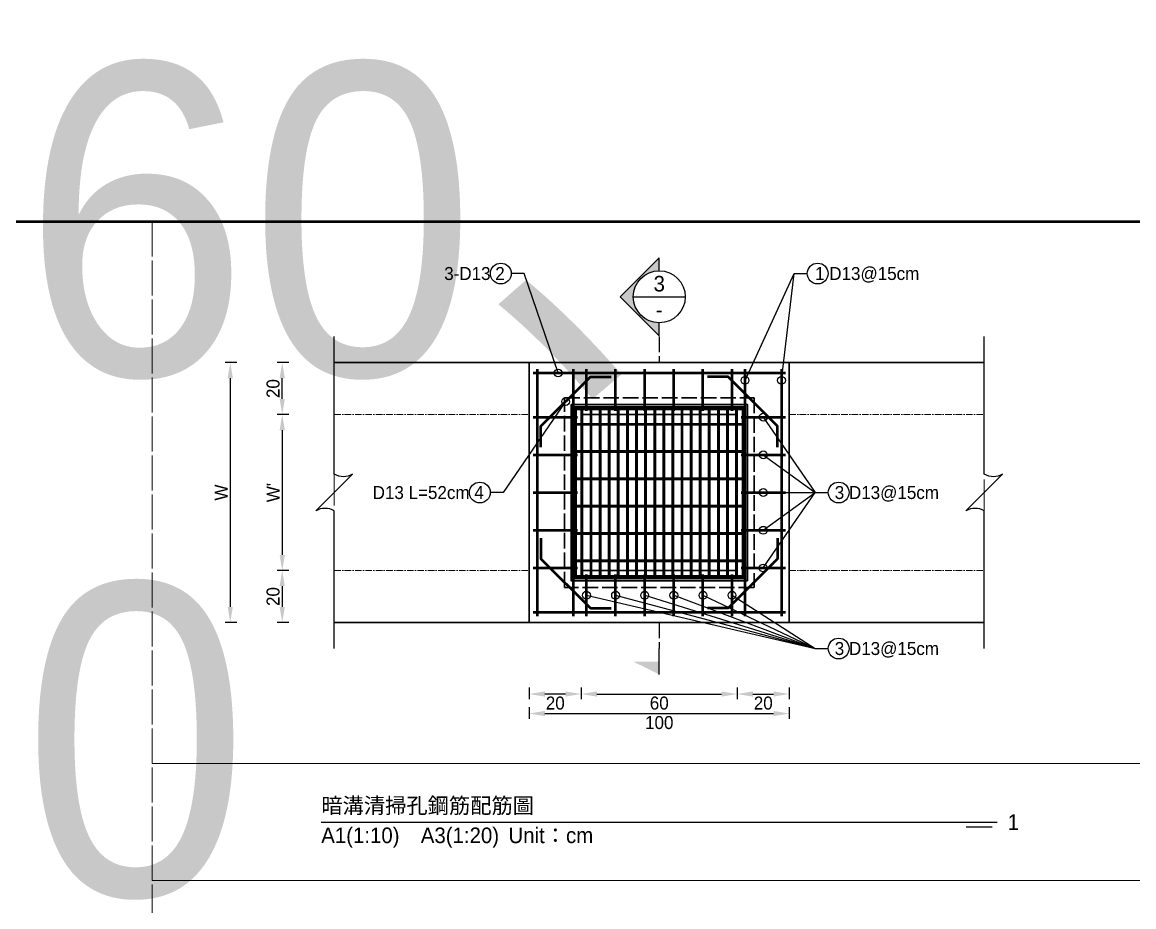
# Model space of a CAD drawing. Extents: x -7340 to 3675, y -3342 to 777.
# Drawn here: x -1710 to -1282.5, y -263.6 to 76.7 of the extents above; entities that cross this region are included whole.
import ezdxf
from ezdxf import colors
from ezdxf.entities.mleader import LeaderData, LeaderLine
from ezdxf.math import Vec2, Vec3

# ---------------------------------------------------------------- set-up
doc = ezdxf.new("R2010")
doc.units = 0
doc.header["$MEASUREMENT"] = 0
doc.linetypes.add('ACAD_ISO02W100', pattern=[15, 12, -3])
doc.linetypes.add('CENTERX2', pattern=[4, 2.5, -0.5, 0.5, -0.5])
for name, color, linetype, lineweight in [('一、3.基本-變更', 1, 'Continuous', 50), ('二、1.繪圖-既有設施', 8, 'Continuous', 20), ('二、2.繪圖-施作項目', 181, 'Continuous', 30), ('二、5.繪圖-鋼筋', 60, 'Continuous', 50), ('二、6.繪圖-其他施作項目', 35, 'Continuous', 30)]:
    doc.layers.add(name, color=color, linetype=linetype, lineweight=lineweight)
doc.layers.add('一、4.基本-隱藏', color=9, linetype='ACAD_ISO02W100', lineweight=20, plot=False)
doc.layers.add('三、3.文字-註解文字', color=2, linetype='Continuous')
doc.styles.add('次圖名(詳圖)', font='MS PGothic.ttf', dxfattribs={"height": 6})
doc.styles.add('註解文字(詳圖)', font='MS PGothic.ttf', dxfattribs={"height": 5})
doc.dimstyles.new('註解文字(詳圖)', dxfattribs={"dimtxt": 5, "dimasz": 6, "dimexe": 2, "dimexo": 5, "dimgap": 1, "dimtad": 2, "dimzin": 0, "dimdsep": 46, "dimtxsty": '註解文字(詳圖)', "dimcen": 0.1, "dimclrd": 144, "dimclre": 144, "dimclrt": 256, "dimadec": 0, "dimazin": 0, "dimtfac": 1, "dimtofl": 0, "dimtmove": 0, "dimatfit": 3, "dimfxlon": 1, "dimtolj": 1, "dimtzin": 0, "dimlwd": -1, "dimlwe": -1, "dimarcsym": 1})
pattern_1 = [(45, (-2900.3608, 109.4043), (-2.65165, 2.65165), []), (45, (-2899.477, 109.4043), (-2.65165, 2.65165), []), (45, (-2898.593, 109.4043), (-2.65165, 2.65165), []), (45, (-2897.709, 109.4043), (-2.65165, 2.65165), [])]

# ---------------------------------------------------------------- blocks, each defined once
blk = doc.blocks.new('*D106')
at = {"layer": 'Defpoints', "color": 0, "transparency": 16777216}
for p in [(-1515, -134.25), (-1495, -134.25), (-1515, -181.75)]:
    blk.add_point(p, dxfattribs=at)
at = {"layer": '三、3.文字-註解文字', "color": 144, "transparency": 16777216}
for p, q in [((-1515, -179.25), (-1515, -183.75)), ((-1495, -179.25), (-1495, -183.75)), ((-1501, -181.75), (-1509, -181.75))]:
    blk.add_line(p, q, dxfattribs=at)
for points in [[(-1509, -180.75), (-1509, -182.75), (-1515, -181.75)], [(-1501, -180.75), (-1501, -182.75), (-1495, -181.75)]]:
    blk.add_solid(points, dxfattribs=at)
at = {"layer": '三、3.文字-註解文字', "transparency": 16777216, "insert": (-1505, -185.25), "char_height": 5, "attachment_point": 5, "style": '註解文字(詳圖)'}
blk.add_mtext('\\A1;20', dxfattribs=at)
blk = doc.blocks.new('*D107')
at = {"layer": 'Defpoints', "color": 0, "transparency": 16777216}
for p in [(-1495, -134.25), (-1435, -134.25), (-1435, -181.75)]:
    blk.add_point(p, dxfattribs=at)
at = {"layer": '三、3.文字-註解文字', "color": 144, "transparency": 16777216}
for p, q in [((-1495, -179.25), (-1495, -183.75)), ((-1435, -179.25), (-1435, -183.75)), ((-1489, -181.75), (-1441, -181.75))]:
    blk.add_line(p, q, dxfattribs=at)
for points in [[(-1489, -180.75), (-1489, -182.75), (-1495, -181.75)], [(-1441, -180.75), (-1441, -182.75), (-1435, -181.75)]]:
    blk.add_solid(points, dxfattribs=at)
at = {"layer": '三、3.文字-註解文字', "transparency": 16777216, "insert": (-1465, -185.25), "char_height": 5, "attachment_point": 5, "style": '註解文字(詳圖)'}
blk.add_mtext('\\A1;60', dxfattribs=at)
blk = doc.blocks.new('*D100')
at = {"layer": 'Defpoints', "color": 0, "transparency": 16777216}
for p in [(-1435, -134.25), (-1415, -134.25), (-1415, -181.75)]:
    blk.add_point(p, dxfattribs=at)
at = {"layer": '三、3.文字-註解文字', "color": 144, "transparency": 16777216}
for p, q in [((-1435, -179.25), (-1435, -183.75)), ((-1415, -179.25), (-1415, -183.75)), ((-1429, -181.75), (-1421, -181.75))]:
    blk.add_line(p, q, dxfattribs=at)
for points in [[(-1429, -180.75), (-1429, -182.75), (-1435, -181.75)], [(-1421, -180.75), (-1421, -182.75), (-1415, -181.75)]]:
    blk.add_solid(points, dxfattribs=at)
at = {"layer": '三、3.文字-註解文字', "transparency": 16777216, "insert": (-1425, -185.25), "char_height": 5, "attachment_point": 5, "style": '註解文字(詳圖)'}
blk.add_mtext('\\A1;20', dxfattribs=at)
blk = doc.blocks.new('*D101')
at = {"layer": 'Defpoints', "color": 0, "transparency": 16777216}
for p in [(-1515, -154.25), (-1415, -154.25), (-1415, -189.25)]:
    blk.add_point(p, dxfattribs=at)
at = {"layer": '三、3.文字-註解文字', "color": 144, "transparency": 16777216}
for p, q in [((-1515, -186.75), (-1515, -191.25)), ((-1415, -186.75), (-1415, -191.25)), ((-1509, -189.25), (-1421, -189.25))]:
    blk.add_line(p, q, dxfattribs=at)
for points in [[(-1509, -188.25), (-1509, -190.25), (-1515, -189.25)], [(-1421, -188.25), (-1421, -190.25), (-1415, -189.25)]]:
    blk.add_solid(points, dxfattribs=at)
at = {"layer": '三、3.文字-註解文字', "transparency": 16777216, "insert": (-1465, -192.75), "char_height": 5, "attachment_point": 5, "style": '註解文字(詳圖)'}
blk.add_mtext('\\A1;100', dxfattribs=at)
blk = doc.blocks.new('*D102')
at = {"layer": 'Defpoints', "color": 0, "transparency": 16777216}
for p in [(-1610, -54.25), (-1590, -54.25), (-1590, -74.25)]:
    blk.add_point(p, dxfattribs=at)
at = {"layer": '三、3.文字-註解文字', "color": 144, "transparency": 16777216}
for p, q in [((-1607.5, -54.25), (-1612, -54.25)), ((-1610, -68.25), (-1610, -60.25)), ((-1607.5, -74.25), (-1612, -74.25))]:
    blk.add_line(p, q, dxfattribs=at)
for points in [[(-1611, -60.25), (-1609, -60.25), (-1610, -54.25)], [(-1611, -68.25), (-1609, -68.25), (-1610, -74.25)]]:
    blk.add_solid(points, dxfattribs=at)
at = {"layer": '三、3.文字-註解文字', "transparency": 16777216, "insert": (-1613.5, -64.25), "char_height": 5, "attachment_point": 5, "rotation": 90, "style": '註解文字(詳圖)'}
blk.add_mtext('\\A1;20', dxfattribs=at)
blk = doc.blocks.new('*D103')
at = {"layer": 'Defpoints', "color": 0, "transparency": 16777216}
for p in [(-1590, -74.25), (-1610, -134.25), (-1590, -134.25)]:
    blk.add_point(p, dxfattribs=at)
at = {"layer": '三、3.文字-註解文字', "color": 144, "transparency": 16777216}
for p, q in [((-1607.5, -74.25), (-1612, -74.25)), ((-1610, -80.25), (-1610, -128.25)), ((-1607.5, -134.25), (-1612, -134.25))]:
    blk.add_line(p, q, dxfattribs=at)
for points in [[(-1611, -80.25), (-1609, -80.25), (-1610, -74.25)], [(-1611, -128.25), (-1609, -128.25), (-1610, -134.25)]]:
    blk.add_solid(points, dxfattribs=at)
at = {"layer": '三、3.文字-註解文字', "transparency": 16777216, "insert": (-1613.5, -104.25), "char_height": 5, "attachment_point": 5, "rotation": 90, "style": '註解文字(詳圖)'}
blk.add_mtext("\\A1;W'", dxfattribs=at)
blk = doc.blocks.new('*D104')
at = {"layer": 'Defpoints', "color": 0, "transparency": 16777216}
for p in [(-1590, -134.25), (-1610, -154.25), (-1590, -154.25)]:
    blk.add_point(p, dxfattribs=at)
at = {"layer": '三、3.文字-註解文字', "color": 144, "transparency": 16777216}
for p, q in [((-1607.5, -134.25), (-1612, -134.25)), ((-1610, -140.25), (-1610, -148.25)), ((-1607.5, -154.25), (-1612, -154.25))]:
    blk.add_line(p, q, dxfattribs=at)
for points in [[(-1611, -140.25), (-1609, -140.25), (-1610, -134.25)], [(-1611, -148.25), (-1609, -148.25), (-1610, -154.25)]]:
    blk.add_solid(points, dxfattribs=at)
at = {"layer": '三、3.文字-註解文字', "transparency": 16777216, "insert": (-1613.5, -144.25), "char_height": 5, "attachment_point": 5, "rotation": 90, "style": '註解文字(詳圖)'}
blk.add_mtext('\\A1;20', dxfattribs=at)
blk = doc.blocks.new('*D105')
at = {"layer": 'Defpoints', "color": 0, "transparency": 16777216}
for p in [(-1590, -54.25), (-1630, -154.25), (-1590, -154.25)]:
    blk.add_point(p, dxfattribs=at)
at = {"layer": '三、3.文字-註解文字', "color": 144, "transparency": 16777216}
for p, q in [((-1627.5, -54.25), (-1632, -54.25)), ((-1630, -60.25), (-1630, -148.25)), ((-1627.5, -154.25), (-1632, -154.25))]:
    blk.add_line(p, q, dxfattribs=at)
for points in [[(-1631, -60.25), (-1629, -60.25), (-1630, -54.25)], [(-1631, -148.25), (-1629, -148.25), (-1630, -154.25)]]:
    blk.add_solid(points, dxfattribs=at)
at = {"layer": '三、3.文字-註解文字', "transparency": 16777216, "insert": (-1633.5, -104.25), "char_height": 5, "attachment_point": 5, "rotation": 90, "style": '註解文字(詳圖)'}
blk.add_mtext('\\A1;W', dxfattribs=at)
blk = doc.blocks.new('_Small')
at = {"color": 0, "linetype": 'ByBlock', "lineweight": -2}
blk.add_circle((0, 0), 0.25, dxfattribs=at)

msp = doc.modelspace()

# ---------------------------------------------------------------- hatches: boundary and pattern name
at = {"layer": '三、3.文字-註解文字'}
h = msp.add_hatch(color=256, dxfattribs=at)
h.dxf.hatch_style = 1
h.paths.add_polyline_path([(-1465, -13.943), (-1480, -28.943), (-1465, -43.943), (-1465, -38.943, -0.4142136), (-1475, -28.943, -0.4142136), (-1465, -18.943)])
h = msp.add_hatch(color=256, dxfattribs=at)
h.dxf.hatch_style = 1
h.paths.add_polyline_path([(-1475, -169.25), (-1465, -174.25), (-1465, -169.25)])
at = {"layer": '二、6.繪圖-其他施作項目'}
h = msp.add_hatch(color=256, dxfattribs=at)
h.dxf.hatch_style = 1
h.paths.add_polyline_path([(-1498.9, -138.15), (-1431.1, -138.15), (-1431.1, -70.35), (-1498.9, -70.35)])
h.paths.add_polyline_path([(-1498, -137.25), (-1432, -137.25), (-1432, -71.25), (-1498, -71.25)], flags=16)
h = msp.add_hatch(dxfattribs=at)
h.set_pattern_fill('ANSI34', color=256, scale=5)
h.set_pattern_definition(pattern_1)
h.paths.add_polyline_path([(-1433, -77.75), (-1497, -77.75), (-1497, -78.25), (-1433, -78.25)])
h = msp.add_hatch(dxfattribs=at)
h.set_pattern_fill('ANSI34', color=256, scale=5)
h.set_pattern_definition(pattern_1)
h.paths.add_polyline_path([(-1433, -88.25), (-1497, -88.25), (-1497, -88.75), (-1433, -88.75)])
h = msp.add_hatch(dxfattribs=at)
h.set_pattern_fill('ANSI34', color=256, scale=5)
h.set_pattern_definition(pattern_1)
h.paths.add_polyline_path([(-1433, -98.75), (-1497, -98.75), (-1497, -99.25), (-1433, -99.25)])
h = msp.add_hatch(dxfattribs=at)
h.set_pattern_fill('ANSI34', color=256, scale=5)
h.set_pattern_definition(pattern_1)
h.paths.add_polyline_path([(-1433, -109.25), (-1497, -109.25), (-1497, -109.75), (-1433, -109.75)])
h = msp.add_hatch(dxfattribs=at)
h.set_pattern_fill('ANSI34', color=256, scale=5)
h.set_pattern_definition(pattern_1)
h.paths.add_polyline_path([(-1433, -119.75), (-1497, -119.75), (-1497, -120.25), (-1433, -120.25)])
h = msp.add_hatch(dxfattribs=at)
h.set_pattern_fill('ANSI34', color=256, scale=5)
h.set_pattern_definition(pattern_1)
h.paths.add_polyline_path([(-1433, -130.25), (-1497, -130.25), (-1497, -130.75), (-1433, -130.75)])

# ---------------------------------------------------------------- linework, layer by layer
at = {"layer": '一、3.基本-變更'}
msp.add_lwpolyline([(-3420, 0), (0, 0), (0, -507), (-3420, -507)], close=True, dxfattribs=at)
at = {"layer": '一、4.基本-隱藏'}
for points in [[(-1660, 0), (-880, 0), (-880, -507), (-1660, -507)], [(-1660, 0), (-1270, 0), (-1270, -208.5), (-1660, -208.5)], [(-1590, -54.25), (-1340, -54.25), (-1340, -154.25), (-1590, -154.25)], [(-1660, -208.5), (-1270, -208.5), (-1270, -253.5), (-1660, -253.5)], [(-1660, -253.5), (-1270, -253.5), (-1270, -462), (-1660, -462)]]:
    msp.add_lwpolyline(points, close=True, dxfattribs=at)
at = {"layer": '三、3.文字-註解文字'}
for points in [[(-1465, -18.943), (-1465, -13.943), (-1480, -28.943), (-1465, -43.943), (-1465, -38.943)], [(-1475, -28.943), (-1455, -28.943)], [(-1465, -174.25), (-1465, -164.25)], [(-1595, -231), (-1335, -231)], [(-1337, -233), (-1347, -233)]]:
    msp.add_lwpolyline(points, dxfattribs=at)
for points in [[(-1590, -164.25), (-1590, -111.321, 0.2828427), (-1597.071, -111.321), (-1582.929, -97.179, -0.2828427), (-1590, -97.179), (-1590, -44.25)], [(-1340, -164.25), (-1340, -111.321, 0.2828427), (-1347.071, -111.321), (-1332.929, -97.179, -0.2828427), (-1340, -97.179), (-1340, -44.25)]]:
    msp.add_lwpolyline(points, format="xyb", dxfattribs=at)
at = {"layer": '三、3.文字-註解文字', "linetype": 'ACAD_ISO02W100', "ltscale": 0.5}
for points in [[(-1465, -44.25), (-1465, -54.25)], [(-1465, -154.25), (-1465, -164.25)]]:
    msp.add_lwpolyline(points, dxfattribs=at)
at = {"layer": '三、3.文字-註解文字'}
for centre, radius in [((-1525.93, -20), 4), ((-1404.07, -20), 4), ((-1465, -28.943), 10), ((-1534, -104.25), 4), ((-1396, -104.25), 4), ((-1396, -164.25), 4)]:
    msp.add_circle(centre, radius, dxfattribs=at)
at = {"layer": '二、1.繪圖-既有設施', "linetype": 'CENTERX2'}
for points in [[(-1590, -74.25), (-1515, -74.25)], [(-1415, -74.25), (-1340, -74.25)], [(-1590, -134.25), (-1515, -134.25)], [(-1415, -134.25), (-1340, -134.25)]]:
    msp.add_lwpolyline(points, dxfattribs=at)
at = {"layer": '二、2.繪圖-施作項目'}
for points in [[(-1590, -54.25), (-1340, -54.25)], [(-1515, -54.25), (-1515, -154.25)], [(-1415, -54.25), (-1415, -154.25)], [(-1590, -154.25), (-1340, -154.25)]]:
    msp.add_lwpolyline(points, dxfattribs=at)
msp.add_lwpolyline([(-1495, -74.25), (-1435, -74.25), (-1435, -134.25), (-1495, -134.25)], close=True, dxfattribs=at)
at = {"layer": '二、5.繪圖-鋼筋'}
for points in [[(-1513.5, -58.25), (-1416.5, -58.25)], [(-1512, -56.75), (-1512, -151.75)], [(-1510.5, -86.75), (-1510.5, -78.75), (-1491.5, -59.75), (-1483.5, -59.75)], [(-1498, -151.75), (-1498, -56.75)], [(-1493, -72.75), (-1493, -56.75)], [(-1481.8, -72.75), (-1481.8, -56.75)], [(-1470.6, -72.75), (-1470.6, -56.75)], [(-1459.4, -72.75), (-1459.4, -56.75)], [(-1448.2, -72.75), (-1448.2, -56.75)], [(-1419.5, -86.75), (-1419.5, -78.75), (-1438.5, -59.75), (-1446.5, -59.75)], [(-1437, -72.75), (-1437, -56.75)], [(-1432, -151.75), (-1432, -56.75)], [(-1418, -56.75), (-1418, -151.75)], [(-1513.5, -75.25), (-1496.5, -75.25)], [(-1433.5, -75.25), (-1416.5, -75.25)], [(-1513.5, -89.75), (-1496.5, -89.75)], [(-1433.5, -89.75), (-1416.5, -89.75)], [(-1513.5, -104.25), (-1496.5, -104.25)], [(-1433.5, -104.25), (-1416.5, -104.25)], [(-1513.5, -118.75), (-1496.5, -118.75)], [(-1433.5, -118.75), (-1416.5, -118.75)], [(-1510.5, -121.75), (-1510.5, -129.75), (-1491.5, -148.75), (-1483.5, -148.75)], [(-1419.5, -121.75), (-1419.5, -129.75), (-1438.5, -148.75), (-1446.5, -148.75)], [(-1513.5, -133.25), (-1496.5, -133.25)], [(-1493, -151.75), (-1493, -135.75)], [(-1481.8, -151.75), (-1481.8, -135.75)], [(-1470.6, -151.75), (-1470.6, -135.75)], [(-1459.4, -151.75), (-1459.4, -135.75)], [(-1448.2, -151.75), (-1448.2, -135.75)], [(-1437, -151.75), (-1437, -135.75)], [(-1433.5, -133.25), (-1416.5, -133.25)], [(-1513.5, -150.25), (-1416.5, -150.25)]]:
    msp.add_lwpolyline(points, dxfattribs=at)
at = {"layer": '二、6.繪圖-其他施作項目', "linetype": 'ACAD_ISO02W100', "ltscale": 0.5}
for points in [[(-1501.5, -67.75), (-1428.5, -67.75), (-1428.5, -140.75), (-1501.5, -140.75)], [(-1495, -74.25), (-1435, -74.25), (-1435, -134.25), (-1495, -134.25)]]:
    msp.add_lwpolyline(points, close=True, dxfattribs=at)
at = {"layer": '二、6.繪圖-其他施作項目'}
for points in [[(-1498.9, -70.35), (-1431.1, -70.35), (-1431.1, -138.15), (-1498.9, -138.15)], [(-1498, -71.25), (-1432, -71.25), (-1432, -137.25), (-1498, -137.25)], [(-1497.5, -71.75), (-1432.5, -71.75), (-1432.5, -136.75), (-1497.5, -136.75)]]:
    msp.add_lwpolyline(points, close=True, dxfattribs=at)
for points in [[(-1497.5, -71.75), (-1432.5, -71.75)], [(-1497.5, -71.75), (-1497.5, -136.75)], [(-1497, -71.75), (-1497, -136.75)], [(-1497, -72.25), (-1433, -72.25)], [(-1495, -72.25), (-1495, -77.75)], [(-1494.5, -72.25), (-1494.5, -77.75)], [(-1491.5, -72.25), (-1491.5, -77.75)], [(-1491, -72.25), (-1491, -77.75)], [(-1488, -72.25), (-1488, -77.75)], [(-1487.5, -72.25), (-1487.5, -77.75)], [(-1484.5, -72.25), (-1484.5, -77.75)], [(-1484, -72.25), (-1484, -77.75)], [(-1481, -72.25), (-1481, -77.75)], [(-1480.5, -72.25), (-1480.5, -77.75)], [(-1477.5, -72.25), (-1477.5, -77.75)], [(-1477, -72.25), (-1477, -77.75)], [(-1474, -72.25), (-1474, -77.75)], [(-1473.5, -72.25), (-1473.5, -77.75)], [(-1470.5, -72.25), (-1470.5, -77.75)], [(-1470, -72.25), (-1470, -77.75)], [(-1467, -72.25), (-1467, -77.75)], [(-1466.5, -72.25), (-1466.5, -77.75)], [(-1463.5, -72.25), (-1463.5, -77.75)], [(-1463, -72.25), (-1463, -77.75)], [(-1460, -72.25), (-1460, -77.75)], [(-1459.5, -72.25), (-1459.5, -77.75)], [(-1456.5, -72.25), (-1456.5, -77.75)], [(-1456, -72.25), (-1456, -77.75)], [(-1453, -72.25), (-1453, -77.75)], [(-1452.5, -72.25), (-1452.5, -77.75)], [(-1449.5, -72.25), (-1449.5, -77.75)], [(-1449, -72.25), (-1449, -77.75)], [(-1446, -72.25), (-1446, -77.75)], [(-1445.5, -72.25), (-1445.5, -77.75)], [(-1442.5, -72.25), (-1442.5, -77.75)], [(-1442, -72.25), (-1442, -77.75)], [(-1439, -72.25), (-1439, -77.75)], [(-1438.5, -72.25), (-1438.5, -77.75)], [(-1435.5, -72.25), (-1435.5, -77.75)], [(-1435, -72.25), (-1435, -77.75)], [(-1433, -71.75), (-1433, -136.75)], [(-1432.5, -71.75), (-1432.5, -136.75)], [(-1497, -77.75), (-1433, -77.75)], [(-1497, -78.25), (-1433, -78.25)], [(-1495, -78.25), (-1495, -88.25)], [(-1494.5, -78.25), (-1494.5, -88.25)], [(-1491.5, -78.25), (-1491.5, -88.25)], [(-1491, -78.25), (-1491, -88.25)], [(-1488, -78.25), (-1488, -88.25)], [(-1487.5, -78.25), (-1487.5, -88.25)], [(-1484.5, -78.25), (-1484.5, -88.25)], [(-1484, -78.25), (-1484, -88.25)], [(-1481, -78.25), (-1481, -88.25)], [(-1480.5, -78.25), (-1480.5, -88.25)], [(-1477.5, -78.25), (-1477.5, -88.25)], [(-1477, -78.25), (-1477, -88.25)], [(-1474, -78.25), (-1474, -88.25)], [(-1473.5, -78.25), (-1473.5, -88.25)], [(-1470.5, -78.25), (-1470.5, -88.25)], [(-1470, -78.25), (-1470, -88.25)], [(-1467, -78.25), (-1467, -88.25)], [(-1466.5, -78.25), (-1466.5, -88.25)], [(-1463.5, -78.25), (-1463.5, -88.25)], [(-1463, -78.25), (-1463, -88.25)], [(-1460, -78.25), (-1460, -88.25)], [(-1459.5, -78.25), (-1459.5, -88.25)], [(-1456.5, -78.25), (-1456.5, -88.25)], [(-1456, -78.25), (-1456, -88.25)], [(-1453, -78.25), (-1453, -88.25)], [(-1452.5, -78.25), (-1452.5, -88.25)], [(-1449.5, -78.25), (-1449.5, -88.25)], [(-1449, -78.25), (-1449, -88.25)], [(-1446, -78.25), (-1446, -88.25)], [(-1445.5, -78.25), (-1445.5, -88.25)], [(-1442.5, -78.25), (-1442.5, -88.25)], [(-1442, -78.25), (-1442, -88.25)], [(-1439, -78.25), (-1439, -88.25)], [(-1438.5, -78.25), (-1438.5, -88.25)], [(-1435.5, -78.25), (-1435.5, -88.25)], [(-1435, -78.25), (-1435, -88.25)], [(-1497, -88.25), (-1433, -88.25)], [(-1497, -88.75), (-1433, -88.75)], [(-1495, -88.75), (-1495, -98.75)], [(-1494.5, -88.75), (-1494.5, -98.75)], [(-1491.5, -88.75), (-1491.5, -98.75)], [(-1491, -88.75), (-1491, -98.75)], [(-1488, -88.75), (-1488, -98.75)], [(-1487.5, -88.75), (-1487.5, -98.75)], [(-1484.5, -88.75), (-1484.5, -98.75)], [(-1484, -88.75), (-1484, -98.75)], [(-1481, -88.75), (-1481, -98.75)], [(-1480.5, -88.75), (-1480.5, -98.75)], [(-1477.5, -88.75), (-1477.5, -98.75)], [(-1477, -88.75), (-1477, -98.75)], [(-1474, -88.75), (-1474, -98.75)], [(-1473.5, -88.75), (-1473.5, -98.75)], [(-1470.5, -88.75), (-1470.5, -98.75)], [(-1470, -88.75), (-1470, -98.75)], [(-1467, -88.75), (-1467, -98.75)], [(-1466.5, -88.75), (-1466.5, -98.75)], [(-1463.5, -88.75), (-1463.5, -98.75)], [(-1463, -88.75), (-1463, -98.75)], [(-1460, -88.75), (-1460, -98.75)], [(-1459.5, -88.75), (-1459.5, -98.75)], [(-1456.5, -88.75), (-1456.5, -98.75)], [(-1456, -88.75), (-1456, -98.75)], [(-1453, -88.75), (-1453, -98.75)], [(-1452.5, -88.75), (-1452.5, -98.75)], [(-1449.5, -88.75), (-1449.5, -98.75)], [(-1449, -88.75), (-1449, -98.75)], [(-1446, -88.75), (-1446, -98.75)], [(-1445.5, -88.75), (-1445.5, -98.75)], [(-1442.5, -88.75), (-1442.5, -98.75)], [(-1442, -88.75), (-1442, -98.75)], [(-1439, -88.75), (-1439, -98.75)], [(-1438.5, -88.75), (-1438.5, -98.75)], [(-1435.5, -88.75), (-1435.5, -98.75)], [(-1435, -88.75), (-1435, -98.75)], [(-1497, -98.75), (-1433, -98.75)], [(-1497, -99.25), (-1433, -99.25)], [(-1495, -99.25), (-1495, -109.25)], [(-1494.5, -99.25), (-1494.5, -109.25)], [(-1491.5, -99.25), (-1491.5, -109.25)], [(-1491, -99.25), (-1491, -109.25)], [(-1488, -99.25), (-1488, -109.25)], [(-1487.5, -99.25), (-1487.5, -109.25)], [(-1484.5, -99.25), (-1484.5, -109.25)], [(-1484, -99.25), (-1484, -109.25)], [(-1481, -99.25), (-1481, -109.25)], [(-1480.5, -99.25), (-1480.5, -109.25)], [(-1477.5, -99.25), (-1477.5, -109.25)], [(-1477, -99.25), (-1477, -109.25)], [(-1474, -99.25), (-1474, -109.25)], [(-1473.5, -99.25), (-1473.5, -109.25)], [(-1470.5, -99.25), (-1470.5, -109.25)], [(-1470, -99.25), (-1470, -109.25)], [(-1467, -99.25), (-1467, -109.25)], [(-1466.5, -99.25), (-1466.5, -109.25)], [(-1463.5, -99.25), (-1463.5, -109.25)], [(-1463, -99.25), (-1463, -109.25)], [(-1460, -99.25), (-1460, -109.25)], [(-1459.5, -99.25), (-1459.5, -109.25)], [(-1456.5, -99.25), (-1456.5, -109.25)], [(-1456, -99.25), (-1456, -109.25)], [(-1453, -99.25), (-1453, -109.25)], [(-1452.5, -99.25), (-1452.5, -109.25)], [(-1449.5, -99.25), (-1449.5, -109.25)], [(-1449, -99.25), (-1449, -109.25)], [(-1446, -99.25), (-1446, -109.25)], [(-1445.5, -99.25), (-1445.5, -109.25)], [(-1442.5, -99.25), (-1442.5, -109.25)], [(-1442, -99.25), (-1442, -109.25)], [(-1439, -99.25), (-1439, -109.25)], [(-1438.5, -99.25), (-1438.5, -109.25)], [(-1435.5, -99.25), (-1435.5, -109.25)], [(-1435, -99.25), (-1435, -109.25)], [(-1497, -109.25), (-1433, -109.25)], [(-1497, -109.75), (-1433, -109.75)], [(-1495, -109.75), (-1495, -119.75)], [(-1494.5, -109.75), (-1494.5, -119.75)], [(-1491.5, -109.75), (-1491.5, -119.75)], [(-1491, -109.75), (-1491, -119.75)], [(-1488, -109.75), (-1488, -119.75)], [(-1487.5, -109.75), (-1487.5, -119.75)], [(-1484.5, -109.75), (-1484.5, -119.75)], [(-1484, -109.75), (-1484, -119.75)], [(-1481, -109.75), (-1481, -119.75)], [(-1480.5, -109.75), (-1480.5, -119.75)], [(-1477.5, -109.75), (-1477.5, -119.75)], [(-1477, -109.75), (-1477, -119.75)], [(-1474, -109.75), (-1474, -119.75)], [(-1473.5, -109.75), (-1473.5, -119.75)], [(-1470.5, -109.75), (-1470.5, -119.75)], [(-1470, -109.75), (-1470, -119.75)], [(-1467, -109.75), (-1467, -119.75)], [(-1466.5, -109.75), (-1466.5, -119.75)], [(-1463.5, -109.75), (-1463.5, -119.75)], [(-1463, -109.75), (-1463, -119.75)], [(-1460, -109.75), (-1460, -119.75)], [(-1459.5, -109.75), (-1459.5, -119.75)], [(-1456.5, -109.75), (-1456.5, -119.75)], [(-1456, -109.75), (-1456, -119.75)], [(-1453, -109.75), (-1453, -119.75)], [(-1452.5, -109.75), (-1452.5, -119.75)], [(-1449.5, -109.75), (-1449.5, -119.75)], [(-1449, -109.75), (-1449, -119.75)], [(-1446, -109.75), (-1446, -119.75)], [(-1445.5, -109.75), (-1445.5, -119.75)], [(-1442.5, -109.75), (-1442.5, -119.75)], [(-1442, -109.75), (-1442, -119.75)], [(-1439, -109.75), (-1439, -119.75)], [(-1438.5, -109.75), (-1438.5, -119.75)], [(-1435.5, -109.75), (-1435.5, -119.75)], [(-1435, -109.75), (-1435, -119.75)], [(-1497, -119.75), (-1433, -119.75)], [(-1497, -120.25), (-1433, -120.25)], [(-1495, -120.25), (-1495, -130.25)], [(-1494.5, -120.25), (-1494.5, -130.25)], [(-1491.5, -120.25), (-1491.5, -130.25)], [(-1491, -120.25), (-1491, -130.25)], [(-1488, -120.25), (-1488, -130.25)], [(-1487.5, -120.25), (-1487.5, -130.25)], [(-1484.5, -120.25), (-1484.5, -130.25)], [(-1484, -120.25), (-1484, -130.25)], [(-1481, -120.25), (-1481, -130.25)], [(-1480.5, -120.25), (-1480.5, -130.25)], [(-1477.5, -120.25), (-1477.5, -130.25)], [(-1477, -120.25), (-1477, -130.25)], [(-1474, -120.25), (-1474, -130.25)], [(-1473.5, -120.25), (-1473.5, -130.25)], [(-1470.5, -120.25), (-1470.5, -130.25)], [(-1470, -120.25), (-1470, -130.25)], [(-1467, -120.25), (-1467, -130.25)], [(-1466.5, -120.25), (-1466.5, -130.25)], [(-1463.5, -120.25), (-1463.5, -130.25)], [(-1463, -120.25), (-1463, -130.25)], [(-1460, -120.25), (-1460, -130.25)], [(-1459.5, -120.25), (-1459.5, -130.25)], [(-1456.5, -120.25), (-1456.5, -130.25)], [(-1456, -120.25), (-1456, -130.25)], [(-1453, -120.25), (-1453, -130.25)], [(-1452.5, -120.25), (-1452.5, -130.25)], [(-1449.5, -120.25), (-1449.5, -130.25)], [(-1449, -120.25), (-1449, -130.25)], [(-1446, -120.25), (-1446, -130.25)], [(-1445.5, -120.25), (-1445.5, -130.25)], [(-1442.5, -120.25), (-1442.5, -130.25)], [(-1442, -120.25), (-1442, -130.25)], [(-1439, -120.25), (-1439, -130.25)], [(-1438.5, -120.25), (-1438.5, -130.25)], [(-1435.5, -120.25), (-1435.5, -130.25)], [(-1435, -120.25), (-1435, -130.25)], [(-1497, -130.25), (-1433, -130.25)], [(-1497, -130.75), (-1433, -130.75)], [(-1495, -130.75), (-1495, -136.25)], [(-1494.5, -130.75), (-1494.5, -136.25)], [(-1491.5, -130.75), (-1491.5, -136.25)], [(-1491, -130.75), (-1491, -136.25)], [(-1488, -130.75), (-1488, -136.25)], [(-1487.5, -130.75), (-1487.5, -136.25)], [(-1484.5, -130.75), (-1484.5, -136.25)], [(-1484, -130.75), (-1484, -136.25)], [(-1481, -130.75), (-1481, -136.25)], [(-1480.5, -130.75), (-1480.5, -136.25)], [(-1477.5, -130.75), (-1477.5, -136.25)], [(-1477, -130.75), (-1477, -136.25)], [(-1474, -130.75), (-1474, -136.25)], [(-1473.5, -130.75), (-1473.5, -136.25)], [(-1470.5, -130.75), (-1470.5, -136.25)], [(-1470, -130.75), (-1470, -136.25)], [(-1467, -130.75), (-1467, -136.25)], [(-1466.5, -130.75), (-1466.5, -136.25)], [(-1463.5, -130.75), (-1463.5, -136.25)], [(-1463, -130.75), (-1463, -136.25)], [(-1460, -130.75), (-1460, -136.25)], [(-1459.5, -130.75), (-1459.5, -136.25)], [(-1456.5, -130.75), (-1456.5, -136.25)], [(-1456, -130.75), (-1456, -136.25)], [(-1453, -130.75), (-1453, -136.25)], [(-1452.5, -130.75), (-1452.5, -136.25)], [(-1449.5, -130.75), (-1449.5, -136.25)], [(-1449, -130.75), (-1449, -136.25)], [(-1446, -130.75), (-1446, -136.25)], [(-1445.5, -130.75), (-1445.5, -136.25)], [(-1442.5, -130.75), (-1442.5, -136.25)], [(-1442, -130.75), (-1442, -136.25)], [(-1439, -130.75), (-1439, -136.25)], [(-1438.5, -130.75), (-1438.5, -136.25)], [(-1435.5, -130.75), (-1435.5, -136.25)], [(-1435, -130.75), (-1435, -136.25)], [(-1497.5, -136.75), (-1432.5, -136.75)], [(-1497, -136.25), (-1433, -136.25)]]:
    msp.add_lwpolyline(points, dxfattribs=at)

# ---------------------------------------------------------------- texts
at = {"layer": '一、4.基本-隱藏', "insert": (-1710, 100), "char_height": 120, "attachment_point": 5, "style": '次圖名(詳圖)'}
msp.add_mtext_dynamic_manual_height_columns("{\\fMS PGothic|b0|i0|c128|p34;W'=60，h=100、80、60、40}", width=698.49542, gutter_width=30, heights=[0], dxfattribs=at)
at = {"layer": '三、3.文字-註解文字', "char_height": 6}
for s, width, gutter_width, insert, attachment_point, style in [('3', 6.60394, 25, (-1465, -23.943), 5, '註解文字(詳圖)'), ('-', 6.60394, 25, (-1465, -33.943), 5, '註解文字(詳圖)'), ('{\\fMS PGothic|b0|i0|c128|p34;暗溝}清掃孔{\\fMS PGothic|b0|i0|c128|p34;鋼筋配筋圖}', 113.35584, 15, (-1595, -225), 4, '次圖名(詳圖)'), ('1', 3, 15, (-1331, -231), 4, '次圖名(詳圖)'), ('A1(1:10)\u3000A3(1:20){\\fMS PGothic|b0|i0|c128|p34;^IUnit：cm}', 136.03259, 15, (-1595, -237), 4, '次圖名(詳圖)')]:
    msp.add_mtext_dynamic_manual_height_columns(s, width=width, gutter_width=gutter_width, heights=[0], dxfattribs=dict(at, insert=insert, attachment_point=attachment_point, style=style))

# ---------------------------------------------------------------- dimensions: what is measured, and where the dimension line sits
at = {"layer": '三、3.文字-註解文字'}
for base, p1, p2, text, picture, middle in [((-1630, -154.25), (-1590, -54.25), (-1590, -154.25), 'W', '*D105', (-1633.5, -104.25)), ((-1610, -54.25), (-1590, -74.25), (-1590, -54.25), '20', '*D102', (-1613.5, -64.25)), ((-1610, -134.25), (-1590, -74.25), (-1590, -134.25), "W'", '*D103', (-1613.5, -104.25)), ((-1610, -154.25), (-1590, -134.25), (-1590, -154.25), '20', '*D104', (-1613.5, -144.25))]:
    dim = msp.add_linear_dim(base=base, p1=p1, p2=p2, angle=90, text=text, dimstyle='註解文字(詳圖)', dxfattribs=at)
    dim.commit()
    dim.dimension.update_dxf_attribs({"geometry": picture, "text_midpoint": middle})
for base, p1, p2, text, picture, middle in [((-1515, -181.75), (-1495, -134.25), (-1515, -134.25), '20', '*D106', (-1505, -185.25)), ((-1435, -181.75), (-1495, -134.25), (-1435, -134.25), '60', '*D107', (-1465, -185.25)), ((-1415, -181.75), (-1435, -134.25), (-1415, -134.25), '20', '*D100', (-1425, -185.25)), ((-1415, -189.25), (-1515, -154.25), (-1415, -154.25), '100', '*D101', (-1465, -192.75))]:
    dim = msp.add_linear_dim(base=base, p1=p1, p2=p2, text=text, dimstyle='註解文字(詳圖)', dxfattribs=at)
    dim.commit()
    dim.dimension.update_dxf_attribs({"geometry": picture, "text_midpoint": middle})

# ---------------------------------------------------------------- leaders
ml = msp.add_multileader_mtext('Standard', dxfattribs=at)
ml.set_content('{\\fMS PGothic|b0|i0|c128|p34;3-D13 }2{\\fMS PGothic|b0|i0|c128|p34; }', color=256, style='註解文字(詳圖)')
ml.set_leader_properties(color=144, linetype='ByLayer', lineweight=-1)
ml.set_arrow_properties(name='SMALL')
ml.build(insert=Vec2(0, 0))
ml.multileader.update_dxf_attribs({"dogleg_length": 5, "arrow_head_size": 6})
ctx = ml.context
ctx.base_point, ctx.char_height, ctx.arrow_head_size, ctx.landing_gap_size, ctx.plane_origin = Vec3(-1551.305, -20), 5, 6, 2.5, Vec3(-1615.339, -67.835)
ctx.text_align_type = 2
notes = []
notes.append((ctx, [(1, (1, 1, 0), (-1516.93, -20), (-1, 0), 5, [(0, [(-1503.884, -58.25)], 0, [])])]))
ctx.mtext.insert, ctx.mtext.width, ctx.mtext.alignment, ctx.mtext.flow_direction = Vec3(-1524.43, -17.486), 42.33146, 3, 5
ml = msp.add_multileader_mtext('Standard', dxfattribs=at)
ml.set_content('{\\fMS PGothic|b0|i0|c128|p34;1 }D13@15cm', color=256, style='註解文字(詳圖)')
ml.set_leader_properties(color=144, linetype='ByLayer', lineweight=-1)
ml.set_arrow_properties(name='SMALL')
ml.build(insert=Vec2(0, 0))
ml.multileader.update_dxf_attribs({"dogleg_length": 5, "arrow_head_size": 6})
ctx = ml.context
ctx.base_point, ctx.char_height, ctx.arrow_head_size, ctx.landing_gap_size, ctx.plane_origin = Vec3(-1408.07, -20), 5, 6, 3, Vec3(-1450.695, -67.835)
notes.append((ctx, [(0, (1, 1, 0), (-1413.07, -20), (1, 0), 5, [(0, [(-1432, -61.081)], 0, [])])]))
ctx.mtext.insert, ctx.mtext.flow_direction = Vec3(-1405.07, -17.486), 5
ml = msp.add_multileader_mtext('Standard', dxfattribs=at)
ml.set_content('{\\fMS PGothic|b0|i0|c128|p34; }', color=256, style='註解文字(詳圖)')
ml.set_leader_properties(color=144, linetype='ByLayer', lineweight=-1)
ml.set_arrow_properties(name='SMALL')
ml.build(insert=Vec2(0, 0))
ml.multileader.update_dxf_attribs({"dogleg_length": 5, "arrow_head_size": 6})
ctx = ml.context
ctx.base_point, ctx.char_height, ctx.arrow_head_size, ctx.landing_gap_size, ctx.plane_origin = Vec3(-1408.07, -20), 5, 6, 3, Vec3(-1436.695, -67.835)
notes.append((ctx, [(0, (1, 1, 0), (-1413.07, -20), (1, 0), 5, [(0, [(-1418, -61.081)], 0, [])])]))
ctx.mtext.insert, ctx.mtext.flow_direction = Vec3(-1405.07, -17.5), 5
ml = msp.add_multileader_mtext('Standard', dxfattribs=at)
ml.set_content('{\\fMS PGothic|b0|i0|c128|p34;D13 }L=52cm{\\fMS PGothic|b0|i0|c128|p34; 4 }', color=256, style='註解文字(詳圖)')
ml.set_leader_properties(color=144, linetype='ByLayer', lineweight=-1)
ml.set_arrow_properties(name='SMALL')
ml.build(insert=Vec2(0, 0))
ml.multileader.update_dxf_attribs({"dogleg_length": 5, "arrow_head_size": 6})
ctx = ml.context
ctx.base_point, ctx.char_height, ctx.arrow_head_size, ctx.landing_gap_size, ctx.plane_origin = Vec3(-1578.153, -104.25), 5, 6, 2.5, Vec3(-1623.409, -152.085)
ctx.text_align_type = 2
notes.append((ctx, [(1, (1, 1, 0), (-1525, -104.25), (-1, 0), 5, [(0, [(-1501, -69.25)], 0, [])])]))
ctx.mtext.insert, ctx.mtext.width, ctx.mtext.alignment, ctx.mtext.flow_direction = Vec3(-1532.5, -101.736), 45.36597, 3, 5
ml = msp.add_multileader_mtext('Standard', dxfattribs=at)
ml.set_content('3{\\fMS PGothic|b0|i0|c128|p34; D13@15cm}', color=256, style='註解文字(詳圖)')
ml.set_leader_properties(color=144, linetype='ByLayer', lineweight=-1)
ml.set_arrow_properties(name='SMALL')
ml.build(insert=Vec2(0, 0))
ml.multileader.update_dxf_attribs({"dogleg_length": 5, "arrow_head_size": 6})
ctx = ml.context
ctx.base_point, ctx.char_height, ctx.arrow_head_size, ctx.landing_gap_size, ctx.plane_origin = Vec3(-1400, -104.25), 5, 6, 2.5, Vec3(-1442.625, -152.085)
notes.append((ctx, [(0, (1, 1, 0), (-1405, -104.25), (1, 0), 5, [(0, [(-1425, -75.25)], 0, [])])]))
ctx.mtext.insert, ctx.mtext.flow_direction = Vec3(-1397.5, -101.736), 5
ml = msp.add_multileader_mtext('Standard', dxfattribs=at)
ml.set_content('{\\fMS PGothic|b0|i0|c128|p34; }', color=256, style='註解文字(詳圖)')
ml.set_leader_properties(color=144, linetype='ByLayer', lineweight=-1)
ml.set_arrow_properties(name='SMALL')
ml.build(insert=Vec2(0, 0))
ml.multileader.update_dxf_attribs({"dogleg_length": 5, "arrow_head_size": 6})
ctx = ml.context
ctx.base_point, ctx.char_height, ctx.arrow_head_size, ctx.landing_gap_size, ctx.plane_origin = Vec3(-1400, -104.25), 5, 6, 3, Vec3(-1428.625, -152.085)
notes.append((ctx, [(0, (1, 1, 0), (-1405, -104.25), (1, 0), 5, [(0, [(-1425, -89.75)], 0, [])])]))
ctx.mtext.insert, ctx.mtext.flow_direction = Vec3(-1397, -101.75), 5
ml = msp.add_multileader_mtext('Standard', dxfattribs=at)
ml.set_content('{\\fMS PGothic|b0|i0|c128|p34; }', color=256, style='註解文字(詳圖)')
ml.set_leader_properties(color=144, linetype='ByLayer', lineweight=-1)
ml.set_arrow_properties(name='SMALL')
ml.build(insert=Vec2(0, 0))
ml.multileader.update_dxf_attribs({"dogleg_length": 5, "arrow_head_size": 6})
ctx = ml.context
ctx.base_point, ctx.char_height, ctx.arrow_head_size, ctx.landing_gap_size, ctx.plane_origin = Vec3(-1400, -104.25), 5, 6, 3, Vec3(-1428.625, -166.585)
notes.append((ctx, [(0, (1, 1, 0), (-1405, -104.25), (1, 0), 5, [(0, [(-1425, -104.25)], 0, [])])]))
ctx.mtext.insert, ctx.mtext.flow_direction = Vec3(-1397, -101.75), 5
ml = msp.add_multileader_mtext('Standard', dxfattribs=at)
ml.set_content('{\\fMS PGothic|b0|i0|c128|p34; }', color=256, style='註解文字(詳圖)')
ml.set_leader_properties(color=144, linetype='ByLayer', lineweight=-1)
ml.set_arrow_properties(name='SMALL')
ml.build(insert=Vec2(0, 0))
ml.multileader.update_dxf_attribs({"dogleg_length": 5, "arrow_head_size": 6})
ctx = ml.context
ctx.base_point, ctx.char_height, ctx.arrow_head_size, ctx.landing_gap_size, ctx.plane_origin = Vec3(-1400, -104.25), 5, 6, 3, Vec3(-1428.625, -181.085)
notes.append((ctx, [(0, (1, 1, 0), (-1405, -104.25), (1, 0), 5, [(0, [(-1425, -118.75)], 0, [])])]))
ctx.mtext.insert, ctx.mtext.flow_direction = Vec3(-1397, -101.75), 5
ml = msp.add_multileader_mtext('Standard', dxfattribs=at)
ml.set_content('{\\fMS PGothic|b0|i0|c128|p34; }', color=256, style='註解文字(詳圖)')
ml.set_leader_properties(color=144, linetype='ByLayer', lineweight=-1)
ml.set_arrow_properties(name='SMALL')
ml.build(insert=Vec2(0, 0))
ml.multileader.update_dxf_attribs({"dogleg_length": 5, "arrow_head_size": 6})
ctx = ml.context
ctx.base_point, ctx.char_height, ctx.arrow_head_size, ctx.landing_gap_size, ctx.plane_origin = Vec3(-1400, -104.25), 5, 6, 3, Vec3(-1428.625, -195.585)
notes.append((ctx, [(0, (1, 1, 0), (-1405, -104.25), (1, 0), 5, [(0, [(-1425, -133.25)], 0, [])])]))
ctx.mtext.insert, ctx.mtext.flow_direction = Vec3(-1397, -101.75), 5
ml = msp.add_multileader_mtext('Standard', dxfattribs=at)
ml.set_content('{\\fMS PGothic|b0|i0|c128|p34; }', color=256, style='註解文字(詳圖)')
ml.set_leader_properties(color=144, linetype='ByLayer', lineweight=-1)
ml.set_arrow_properties(name='SMALL')
ml.build(insert=Vec2(0, 0))
ml.multileader.update_dxf_attribs({"dogleg_length": 5, "arrow_head_size": 6})
ctx = ml.context
ctx.base_point, ctx.char_height, ctx.arrow_head_size, ctx.landing_gap_size, ctx.plane_origin = Vec3(-1400, -164.25), 5, 6, 3, Vec3(-1428.625, -255.585)
notes.append((ctx, [(0, (1, 1, 0), (-1405, -164.25), (1, 0), 5, [(0, [(-1493, -143.75)], 0, [])])]))
ctx.mtext.insert, ctx.mtext.flow_direction = Vec3(-1397, -161.75), 5
ml = msp.add_multileader_mtext('Standard', dxfattribs=at)
ml.set_content('{\\fMS PGothic|b0|i0|c128|p34; }', color=256, style='註解文字(詳圖)')
ml.set_leader_properties(color=144, linetype='ByLayer', lineweight=-1)
ml.set_arrow_properties(name='SMALL')
ml.build(insert=Vec2(0, 0))
ml.multileader.update_dxf_attribs({"dogleg_length": 5, "arrow_head_size": 6})
ctx = ml.context
ctx.base_point, ctx.char_height, ctx.arrow_head_size, ctx.landing_gap_size, ctx.plane_origin = Vec3(-1400, -164.25), 5, 6, 3, Vec3(-1428.625, -241.085)
notes.append((ctx, [(0, (1, 1, 0), (-1405, -164.25), (1, 0), 5, [(0, [(-1481.8, -143.75)], 0, [])])]))
ctx.mtext.insert, ctx.mtext.flow_direction = Vec3(-1397, -161.75), 5
ml = msp.add_multileader_mtext('Standard', dxfattribs=at)
ml.set_content('{\\fMS PGothic|b0|i0|c128|p34; }', color=256, style='註解文字(詳圖)')
ml.set_leader_properties(color=144, linetype='ByLayer', lineweight=-1)
ml.set_arrow_properties(name='SMALL')
ml.build(insert=Vec2(0, 0))
ml.multileader.update_dxf_attribs({"dogleg_length": 5, "arrow_head_size": 6})
ctx = ml.context
ctx.base_point, ctx.char_height, ctx.arrow_head_size, ctx.landing_gap_size, ctx.plane_origin = Vec3(-1400, -164.25), 5, 6, 3, Vec3(-1428.625, -226.585)
notes.append((ctx, [(0, (1, 1, 0), (-1405, -164.25), (1, 0), 5, [(0, [(-1470.6, -143.75)], 0, [])])]))
ctx.mtext.insert, ctx.mtext.flow_direction = Vec3(-1397, -161.75), 5
ml = msp.add_multileader_mtext('Standard', dxfattribs=at)
ml.set_content('{\\fMS PGothic|b0|i0|c128|p34; }', color=256, style='註解文字(詳圖)')
ml.set_leader_properties(color=144, linetype='ByLayer', lineweight=-1)
ml.set_arrow_properties(name='SMALL')
ml.build(insert=Vec2(0, 0))
ml.multileader.update_dxf_attribs({"dogleg_length": 5, "arrow_head_size": 6})
ctx = ml.context
ctx.base_point, ctx.char_height, ctx.arrow_head_size, ctx.landing_gap_size, ctx.plane_origin = Vec3(-1400, -164.25), 5, 6, 3, Vec3(-1428.625, -212.085)
notes.append((ctx, [(0, (1, 1, 0), (-1405, -164.25), (1, 0), 5, [(0, [(-1459.4, -143.75)], 0, [])])]))
ctx.mtext.insert, ctx.mtext.flow_direction = Vec3(-1397, -161.75), 5
ml = msp.add_multileader_mtext('Standard', dxfattribs=at)
ml.set_content('3{\\fMS PGothic|b0|i0|c128|p34; D13@15cm}', color=256, style='註解文字(詳圖)')
ml.set_leader_properties(color=144, linetype='ByLayer', lineweight=-1)
ml.set_arrow_properties(name='SMALL')
ml.build(insert=Vec2(0, 0))
ml.multileader.update_dxf_attribs({"dogleg_length": 5, "arrow_head_size": 6})
ctx = ml.context
ctx.base_point, ctx.char_height, ctx.arrow_head_size, ctx.landing_gap_size, ctx.plane_origin = Vec3(-1400, -164.25), 5, 6, 2.5, Vec3(-1442.625, -212.085)
notes.append((ctx, [(0, (1, 1, 0), (-1405, -164.25), (1, 0), 5, [(0, [(-1448.2, -143.75)], 0, [])])]))
ctx.mtext.insert, ctx.mtext.flow_direction = Vec3(-1397.5, -161.736), 5
ml = msp.add_multileader_mtext('Standard', dxfattribs=at)
ml.set_content('{\\fMS PGothic|b0|i0|c128|p34; }', color=256, style='註解文字(詳圖)')
ml.set_leader_properties(color=144, linetype='ByLayer', lineweight=-1)
ml.set_arrow_properties(name='SMALL')
ml.build(insert=Vec2(0, 0))
ml.multileader.update_dxf_attribs({"dogleg_length": 5, "arrow_head_size": 6})
ctx = ml.context
ctx.base_point, ctx.char_height, ctx.arrow_head_size, ctx.landing_gap_size, ctx.plane_origin = Vec3(-1400, -164.25), 5, 6, 2.5, Vec3(-1431.425, -212.085)
notes.append((ctx, [(0, (1, 1, 0), (-1405, -164.25), (1, 0), 5, [(0, [(-1437, -143.75)], 0, [])])]))
ctx.mtext.insert, ctx.mtext.flow_direction = Vec3(-1397.5, -161.75), 5
for ctx, leaders in notes:
    for number, flags, end, landing, length, lines in leaders:
        leader = LeaderData()
        leader.index, (leader.has_last_leader_line, leader.has_dogleg_vector, leader.attachment_direction) = number, flags
        leader.last_leader_point, leader.dogleg_vector, leader.dogleg_length = Vec3(end), Vec3(landing), length
        for number, points, colour, breaks in lines:
            line = LeaderLine()
            line.index, line.vertices, line.color, line.breaks = number, Vec3.list(points), colors.encode_raw_color(colour), breaks
            leader.lines.append(line)
        ctx.leaders.append(leader)

doc.saveas('drawing.dxf')
